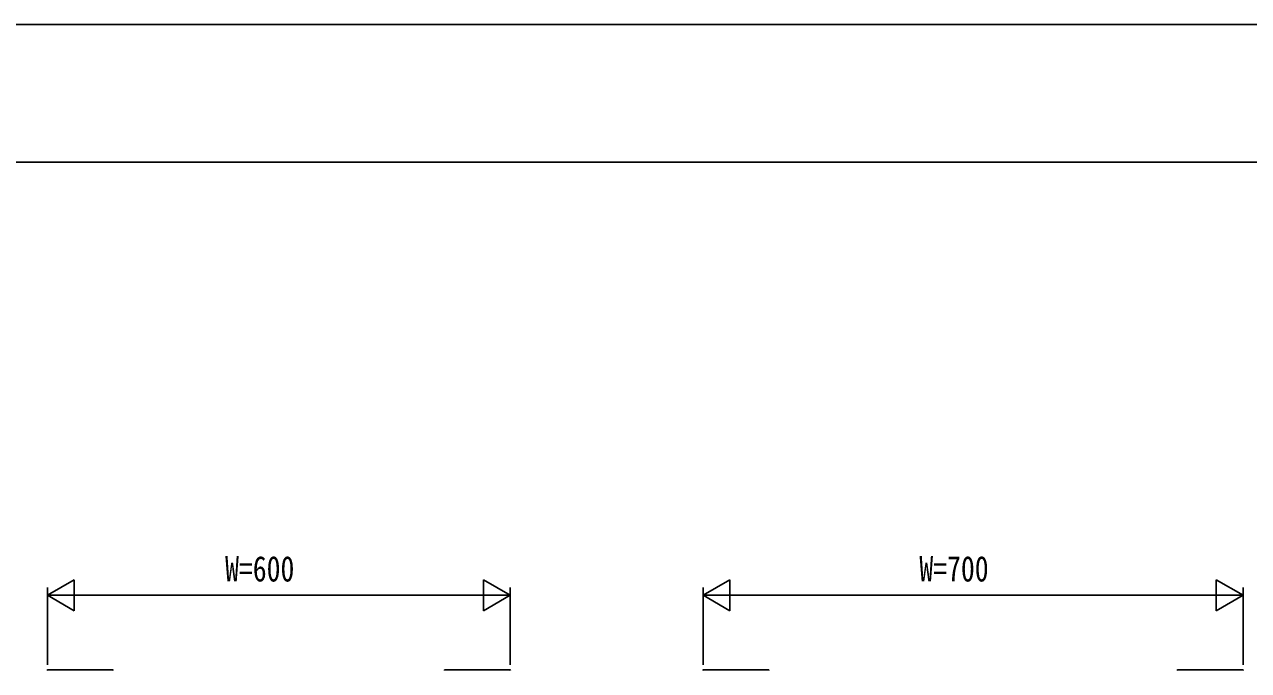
# Model space of a CAD drawing. Units: millimetres on the paper. Extents: x -297 to 297, y -210 to 210.
# Drawn here: x -163.7 to -5, y 126.3 to 210 of the extents above; entities that cross this region are included whole.
import ezdxf
from ezdxf.enums import TextEntityAlignment as Align

# ---------------------------------------------------------------- set-up
doc = ezdxf.new("R2010")
doc.units = ezdxf.units.MM
for name, color, linetype in [('0-2_YKK_A1', 4, 'Continuous'), ('0-3_YKK_D', 6, 'Continuous'), ('0-4_YKK_ZWAK', 7, 'Continuous')]:
    doc.layers.add(name, color=color, linetype=linetype)
doc.styles.add('ＭＳ ゴシック', font='')
doc.styles.get('ＭＳ ゴシック').set_extended_font_data('MS Gothic')

msp = doc.modelspace()

# ---------------------------------------------------------------- linework, layer by layer
at = {"layer": '0-2_YKK_A1'}
for p, q in [((-160.691, 126.382), (-152.318, 126.382)), ((-100.818, 126.382), (-109.191, 126.382)), ((-75.691, 126.382), (-67.318, 126.382)), ((-5.818, 126.382), (-14.191, 126.382))]:
    msp.add_line(p, q, dxfattribs=at)
for centre, start, end in [((-160.691, 126.282), 90, 177), ((-152.318, 126.282), 3, 90), ((-109.191, 126.282), 90, 177), ((-100.818, 126.282), 3, 90), ((-75.691, 126.282), 90, 177), ((-67.318, 126.282), 3, 90), ((-14.191, 126.282), 90, 177), ((-5.818, 126.282), 3, 90)]:
    msp.add_arc(centre, 0.1, start, end, dxfattribs=at)
at = {"layer": '0-3_YKK_D'}
for p, q in [((-160.754, 136.032), (-157.29, 138.032)), ((-160.754, 127.032), (-160.754, 137.032)), ((-157.29, 134.032), (-157.29, 138.032)), ((-100.754, 136.032), (-104.218, 138.032)), ((-104.218, 138.032), (-104.218, 134.032)), ((-100.754, 127.032), (-100.754, 137.032)), ((-75.754, 136.032), (-72.29, 138.032)), ((-75.754, 127.032), (-75.754, 137.032)), ((-72.29, 134.032), (-72.29, 138.032)), ((-5.754, 136.032), (-9.218, 138.032)), ((-9.218, 138.032), (-9.218, 134.032)), ((-5.754, 127.032), (-5.754, 137.032)), ((-160.754, 136.032), (-157.29, 134.032)), ((-160.754, 136.032), (-153.826, 136.032)), ((-156.754, 136.032), (-104.754, 136.032)), ((-100.754, 136.032), (-107.683, 136.032)), ((-100.754, 136.032), (-104.218, 134.032)), ((-75.754, 136.032), (-72.29, 134.032)), ((-75.754, 136.032), (-68.826, 136.032)), ((-71.754, 136.032), (-9.754, 136.032)), ((-5.754, 136.032), (-12.683, 136.032)), ((-5.754, 136.032), (-9.218, 134.032))]:
    msp.add_line(p, q, dxfattribs=at)
at = {"layer": '0-4_YKK_ZWAK'}
msp.add_line((270.001, 192.15), (-275.999, 192.15), dxfattribs=at)
msp.add_lwpolyline([(-297, -210), (297, -210), (297, 210), (-297, 210)], close=True, dxfattribs=at)

# ---------------------------------------------------------------- texts
at = {"layer": '0-3_YKK_D', "style": 'ＭＳ ゴシック', "width": 0.8}
for s, p in [('W=600', (-137.714, 136.832)), ('W=700', (-47.714, 136.832))]:
    msp.add_text(s, height=3.299, dxfattribs=at).set_placement(p, align=Align.BOTTOM_LEFT)

doc.saveas('drawing.dxf')
